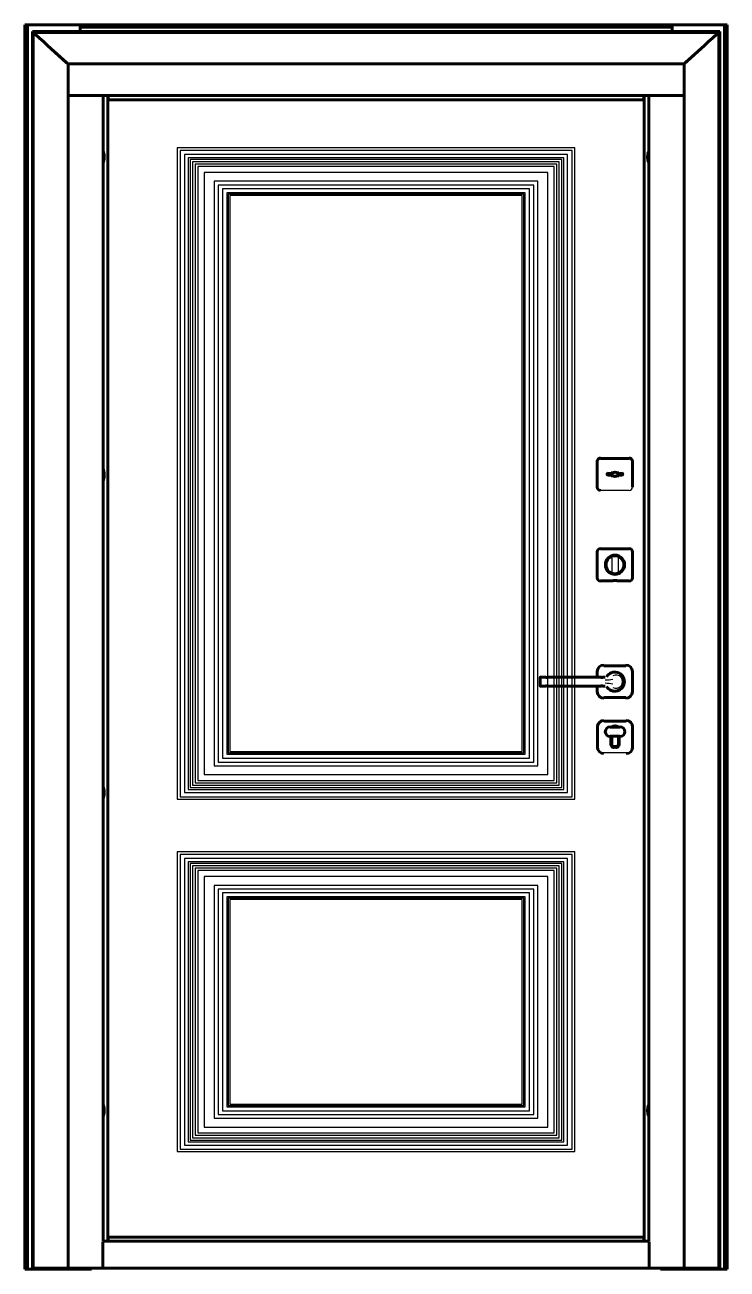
# Model space of a CAD drawing. Header units: millimetres. Extents: x 0 to 2750, y 0 to 2188.
# Drawn here: x 1515 to 2750, y 0 to 2188 of the extents above; entities that cross this region are included whole.
import ezdxf

# ---------------------------------------------------------------- set-up
doc = ezdxf.new("R2010")
doc.units = ezdxf.units.MM
doc.linetypes.add('K5LT_BASIC', pattern=[0])
doc.layers.add('A-29', color=7, linetype='Continuous')
doc.layers.add('Системный слой', color=7, linetype='Continuous')

msp = doc.modelspace()

# ---------------------------------------------------------------- linework, layer by layer
at = {"color": 150, "true_color": 0x0080ff}
for p, q in [((2527.2, 1369.8), (2577.7, 1369.8)), ((2572.2, 907.8), (2533.1, 907.8))]:
    msp.add_line(p, q, dxfattribs=at)
at = {"color": 5}
for p, q in [((2546.8, 1251), (2546.8, 1226.5)), ((2558.2, 1251), (2558.2, 1226.5))]:
    msp.add_line(p, q, dxfattribs=at)
at = {"color": 150, "lineweight": 60, "true_color": 0x0080ff}
msp.add_arc((2527.2, 1375), 5.7, 180, 270, dxfattribs=at)
at = {"color": 150, "true_color": 0x0080ff}
for centre, radius, start, end in [((2577.7, 1375), 5.7, 270, 0), ((2535.9, 1087.7), 51.6, 269.2585, 284.545), ((2535.9, 978.7), 51.6, 75.455, 90.7415), ((2554.4, 1033.2), 11.6, 241.4708, 118.5292)]:
    msp.add_arc(centre, radius, start, end, dxfattribs=at)
at = {"layer": 'A-29', "color": 251, "true_color": 0x636466}
for points in [[(2481.8, 1971.8), (1783, 1971.8), (1783, 826.5), (2481.8, 826.5)], [(2434.3, 1928.8), (1830.4, 1928.8), (1830.4, 869.6), (2434.3, 869.6)], [(2417.1, 1913.2), (1847.7, 1913.2), (1847.7, 885.2), (2417.1, 885.2)], [(2402.3, 1899.8), (1862.4, 1899.8), (1862.4, 898.5), (2402.3, 898.5)], [(2394.6, 1892.8), (1870.2, 1892.8), (1870.2, 905.6), (2394.6, 905.6)], [(2389.5, 1888.2), (1875.2, 1888.2), (1875.2, 910.1), (2389.5, 910.1)], [(2481.8, 733.6), (1783, 733.6), (1783, 206.6), (2481.8, 206.6)], [(2434.3, 690.5), (1830.4, 690.5), (1830.4, 249.7), (2434.3, 249.7)], [(2417.1, 674.9), (1847.7, 674.9), (1847.7, 265.3), (2417.1, 265.3)], [(2402.3, 661.6), (1862.4, 661.6), (1862.4, 278.6), (2402.3, 278.6)], [(2394.6, 654.5), (1870.2, 654.5), (1870.2, 285.7), (2394.6, 285.7)], [(2389.5, 650), (1875.2, 650), (1875.2, 290.2), (2389.5, 290.2)]]:
    msp.add_lwpolyline(points, close=True, dxfattribs=at)
at = {"layer": 'A-29', "color": 12, "true_color": 0xcc0000}
for points in [[(2477, 1967.5), (1787.8, 1967.5), (1787.8, 830.9), (2477, 830.9)], [(2469, 1960.2), (1795.7, 1960.2), (1795.7, 838.1), (2469, 838.1)], [(2462.7, 1954.5), (1802, 1954.5), (1802, 843.8), (2462.7, 843.8)], [(2409.7, 1906.5), (1855, 1906.5), (1855, 891.8), (2409.7, 891.8)], [(2477, 729.2), (1787.8, 729.2), (1787.8, 211), (2477, 211)], [(2469, 722), (1795.7, 722), (1795.7, 218.2), (2469, 218.2)], [(2462.7, 716.3), (1802, 716.3), (1802, 223.9), (2462.7, 223.9)], [(2409.7, 668.2), (1855, 668.2), (1855, 271.9), (2409.7, 271.9)]]:
    msp.add_lwpolyline(points, close=True, dxfattribs=at)
at = {"layer": 'A-29', "color": 4}
for points in [[(2459.3, 1951.4), (1805.4, 1951.4), (1805.4, 846.9), (2459.3, 846.9)], [(2454.7, 1947.3), (1810, 1947.3), (1810, 851), (2454.7, 851)], [(2450.2, 1943.2), (1814.6, 1943.2), (1814.6, 855.2), (2450.2, 855.2)], [(2445.6, 1939), (1819.1, 1939), (1819.1, 859.3), (2445.6, 859.3)], [(2459.3, 713.2), (1805.4, 713.2), (1805.4, 227), (2459.3, 227)], [(2454.7, 709.1), (1810, 709.1), (1810, 231.1), (2454.7, 231.1)], [(2450.2, 704.9), (1814.6, 704.9), (1814.6, 235.3), (2450.2, 235.3)], [(2445.6, 700.8), (1819.1, 700.8), (1819.1, 239.4), (2445.6, 239.4)]]:
    msp.add_lwpolyline(points, close=True, dxfattribs=at)
at = {"layer": 'A-29', "color": 3}
for points in [[(2392, 1890.5), (1872.7, 1890.5), (1872.7, 907.9), (2392, 907.9)], [(2392, 652.2), (1872.7, 652.2), (1872.7, 288), (2392, 288)]]:
    msp.add_lwpolyline(points, close=True, dxfattribs=at)
at = {"layer": 'Системный слой', "color": 150, "linetype": 'K5LT_BASIC', "lineweight": 60, "true_color": 0x0080ff}
for p, q in [((1515.1, 2188.3), (1515.1, 0)), ((1515.1, 2188.3), (1515.1, 0)), ((2749.7, 2188.3), (1515.1, 2188.3)), ((2749.7, 2188.3), (1515.1, 2188.3)), ((1519.6, 2188.3), (1519.6, 0)), ((1519.6, 2177.9), (1519.6, 0)), ((1529.5, 2175.1), (1528.2, 2176.4)), ((1528.2, 1.5), (1528.2, 2176.4)), ((1529.5, 2175.1), (1528.2, 2176.4)), ((1529.5, 2175.1), (1528.2, 2176.4)), ((1528.2, 1.5), (1528.2, 2176.4)), ((1529.5, 2175.1), (1528.2, 2176.4)), ((2736.6, 2176.4), (1528.2, 2176.4)), ((1529.5, 2175.1), (1528.2, 2176.4)), ((1529.5, 2175.1), (1528.2, 2176.4)), ((2736.6, 2176.4), (1528.2, 2176.4)), ((1529.5, 2175.1), (1528.2, 2176.4)), ((1529.5, 2175.1), (1528.2, 2176.4)), ((2673.9, 2176.4), (1528.2, 2176.4)), ((2673.9, 2176.4), (1528.2, 2176.4)), ((1531.6, 2173.3), (1529.5, 2175.1)), ((1529.5, 1.5), (1529.5, 2175.1)), ((1531.6, 2173.3), (1529.5, 2175.1)), ((1531.6, 2173.3), (1529.5, 2175.1)), ((1529.5, 1.5), (1529.5, 2175.1)), ((1531.6, 2173.3), (1529.5, 2175.1)), ((2735.2, 2175.1), (1529.5, 2175.1)), ((2735.2, 2175.1), (1529.5, 2175.1)), ((2673.9, 2175.1), (1529.5, 2175.1)), ((2673.9, 2175.1), (1529.5, 2175.1)), ((1538.7, 2166.8), (1531.6, 2173.3)), ((1538.7, 2166.8), (1531.6, 2173.3)), ((1538.7, 2166.8), (1531.6, 2173.3)), ((1538.7, 2166.8), (1531.6, 2173.3)), ((1540.7, 2165.1), (1538.7, 2166.8)), ((1540.7, 2165.1), (1538.7, 2166.8)), ((1540.7, 2165.1), (1538.7, 2166.8)), ((1540.7, 2165.1), (1538.7, 2166.8)), ((1612, 2176.4), (1612, 2188.3)), ((1612, 2184.1), (2652.8, 2184.1)), ((2652.8, 2176.4), (2652.8, 2188.3)), ((2724.1, 2165.1), (2726, 2166.8)), ((2724.1, 2165.1), (2726, 2166.8)), ((2724.1, 2165.1), (2726, 2166.8)), ((2724.1, 2165.1), (2726, 2166.8)), ((2724.1, 2165.1), (2726, 2166.8)), ((2724.1, 2165.1), (2726, 2166.8)), ((2726, 2166.8), (2736.6, 2176.4)), ((2726, 2166.8), (2733.2, 2173.3)), ((2733.2, 2173.3), (2726, 2166.8)), ((2726, 2166.8), (2733.2, 2173.3)), ((2726, 2166.8), (2733.2, 2173.3)), ((2733.2, 2173.3), (2726, 2166.8)), ((2735.2, 1.5), (2735.2, 2175.1)), ((2735.2, 1.5), (2735.2, 2175.1)), ((2735.2, 1.5), (2735.2, 2175.1)), ((2735.2, 1.5), (2735.2, 2175.1)), ((2736.6, 1.5), (2736.6, 2176.4)), ((2736.6, 1.5), (2736.6, 2176.4)), ((2736.6, 1.5), (2736.6, 2176.4)), ((2736.6, 1.5), (2736.6, 2176.4)), ((2745.1, 0), (2745.1, 2188.3)), ((2745.1, 0), (2745.1, 2177.9)), ((2749.7, 0), (2749.7, 2188.3)), ((2749.7, 0), (2749.7, 2188.3)), ((1547.6, 2158.8), (1540.7, 2165.1)), ((1547.6, 2158.8), (1540.7, 2165.1)), ((1547.6, 2158.8), (1540.7, 2165.1)), ((1547.6, 2158.8), (1540.7, 2165.1)), ((1549.6, 2157), (1547.6, 2158.8)), ((1549.6, 2157), (1547.6, 2158.8)), ((1549.6, 2157), (1547.6, 2158.8)), ((1549.6, 2157), (1547.6, 2158.8)), ((1554.2, 2152.8), (1549.6, 2157)), ((1554.2, 2152.8), (1549.6, 2157)), ((1554.2, 2152.8), (1549.6, 2157)), ((1554.2, 2152.8), (1549.6, 2157)), ((1555, 2152), (1554.2, 2152.8)), ((1555, 2152), (1554.2, 2152.8)), ((1555, 2152), (1554.2, 2152.8)), ((1555, 2152), (1554.2, 2152.8)), ((1587.9, 2122.2), (1555, 2152)), ((1587.9, 2122.2), (1555, 2152)), ((1587.9, 2122.2), (1555, 2152)), ((1588.8, 2121.4), (1555, 2152)), ((2673.9, 2119.5), (2709.7, 2152)), ((2676.8, 2122.2), (2709.7, 2152)), ((2676.8, 2122.2), (2709.7, 2152)), ((2676.8, 2122.2), (2709.7, 2152)), ((2676.8, 2122.2), (2709.7, 2152)), ((2676.8, 2122.2), (2709.7, 2152)), ((2709.7, 2152), (2710.6, 2152.8)), ((2709.7, 2152), (2710.6, 2152.8)), ((2709.7, 2152), (2710.6, 2152.8)), ((2709.7, 2152), (2710.6, 2152.8)), ((2709.7, 2152), (2710.6, 2152.8)), ((2709.7, 2152), (2710.6, 2152.8)), ((2710.6, 2152.8), (2715.2, 2157)), ((2715.2, 2157), (2710.6, 2152.8)), ((2710.6, 2152.8), (2715.2, 2157)), ((2710.6, 2152.8), (2715.2, 2157)), ((2715.2, 2157), (2710.6, 2152.8)), ((2710.6, 2152.8), (2715.2, 2157)), ((2715.2, 2157), (2717.1, 2158.8)), ((2715.2, 2157), (2717.1, 2158.8)), ((2715.2, 2157), (2717.1, 2158.8)), ((2715.2, 2157), (2717.1, 2158.8)), ((2715.2, 2157), (2717.1, 2158.8)), ((2715.2, 2157), (2717.1, 2158.8)), ((2717.1, 2158.8), (2724.1, 2165.1)), ((2717.1, 2158.8), (2724.1, 2165.1)), ((2717.1, 2158.8), (2724.1, 2165.1)), ((2717.1, 2158.8), (2724.1, 2165.1)), ((2717.1, 2158.8), (2724.1, 2165.1)), ((2717.1, 2158.8), (2724.1, 2165.1)), ((1588.8, 2121.4), (1587.9, 2122.2)), ((1588.8, 2121.4), (1587.9, 2122.2)), ((1588.8, 2121.4), (1587.9, 2122.2)), ((1588.8, 2121.4), (1587.9, 2122.2)), ((1590.9, 2119.5), (1588.8, 2121.4)), ((1590.9, 2119.5), (1588.8, 2121.4)), ((1590.9, 2119.5), (1588.8, 2121.4)), ((1590.9, 2119.5), (1588.8, 2121.4)), ((1590.9, 1.5), (1590.9, 2119.5)), ((1590.9, 1.5), (1590.9, 2119.5)), ((1590.9, 2119.5), (2673.9, 2119.5)), ((2673.9, 1.5), (2673.9, 2119.5)), ((2673.9, 1.5), (2673.9, 2119.5)), ((2673.9, 1.5), (2673.9, 2119.5)), ((2673.9, 1.5), (2673.9, 2119.5)), ((2673.9, 2063.8), (1590.9, 2063.8)), ((2612.3, 2063.8), (1652.4, 2063.8)), ((1652.4, 49.1), (1652.4, 2063.8)), ((1652.4, 49.1), (1652.4, 2063.8)), ((1661, 2063.8), (1661, 49.1)), ((1661, 2063.8), (1661, 49.1)), ((1661.6, 2057.5), (1661.6, 2063.8)), ((1661.6, 2057.5), (1661.6, 2063.8)), ((1661.6, 2057.5), (1661.6, 2056.2)), ((1661.6, 2057.5), (1661.6, 2056.2)), ((2603.2, 2063.8), (2603.2, 2057.5)), ((2603.2, 2063.8), (2603.2, 2057.5)), ((2603.2, 2056.2), (2603.2, 2057.5)), ((2603.2, 2056.2), (2603.2, 2057.5)), ((2603.8, 49.1), (2603.8, 2063.8)), ((2603.8, 49.1), (2603.8, 2063.8)), ((2612.3, 49.1), (2612.3, 2063.8)), ((2612.3, 49.1), (2612.3, 2063.8)), ((2612.3, 49.1), (2612.3, 2063.8)), ((2612.3, 49.1), (2612.3, 2063.8)), ((1661.6, 2056.2), (2603.2, 2056.2)), ((1661.6, 2056.2), (2603.2, 2056.2)), ((1652.4, 1965.9), (1652.4, 1957.2)), ((1652.4, 1965.9), (1652.4, 1957.2)), ((1652.4, 1957.2), (1652.4, 1945.7)), ((1652.4, 1957.2), (1652.4, 1945.7)), ((1654.7, 1956.8), (1654.7, 1954.8)), ((1654.7, 1956.8), (1654.7, 1954.8)), ((2610, 1956.8), (2610, 1954.8)), ((2610, 1956.8), (2610, 1954.8)), ((2612.3, 1945.7), (2612.3, 1965.9)), ((2612.3, 1945.7), (2612.3, 1965.9)), ((2577.7, 1425.9), (2527.2, 1425.9)), ((1652.4, 1406.9), (1652.4, 1398.2)), ((1652.4, 1406.9), (1652.4, 1398.2)), ((2521.5, 1420.7), (2521.5, 1375)), ((2583.4, 1375), (2583.4, 1420.7)), ((1652.4, 1398.2), (1652.4, 1386.8)), ((1652.4, 1398.2), (1652.4, 1386.8)), ((1654.7, 1397.9), (1654.7, 1395.8)), ((1654.7, 1397.9), (1654.7, 1395.8)), ((2545.6, 1399.4), (2540.5, 1399.4)), ((2540.5, 1396.3), (2545.6, 1396.3)), ((2547.9, 1400.5), (2545.6, 1400.5)), ((2545.6, 1400.5), (2545.6, 1399.4)), ((2545.6, 1396.3), (2545.6, 1395.3)), ((2545.6, 1395.3), (2547.9, 1395.3)), ((2547.9, 1399.4), (2547.9, 1400.5)), ((2548.9, 1399.4), (2547.9, 1399.4)), ((2547.9, 1396.3), (2548.9, 1396.3)), ((2547.9, 1395.3), (2547.9, 1396.3)), ((2557, 1399.4), (2556.1, 1399.4)), ((2556.1, 1396.3), (2557, 1396.3)), ((2557, 1400.5), (2557, 1399.4)), ((2559.3, 1400.5), (2557, 1400.5)), ((2557, 1396.3), (2557, 1395.3)), ((2557, 1395.3), (2559.3, 1395.3)), ((2559.3, 1399.4), (2559.3, 1400.5)), ((2564.4, 1399.4), (2559.3, 1399.4)), ((2559.3, 1395.3), (2559.3, 1396.3)), ((2559.3, 1396.3), (2564.4, 1396.3)), ((2521.5, 1261.6), (2521.5, 1215.9)), ((2577.7, 1266.8), (2527.2, 1266.8)), ((2583.4, 1215.9), (2583.4, 1261.6)), ((2527.2, 1210.7), (2549.3, 1210.7)), ((2549.3, 1210.9), (2549.3, 1210.7)), ((2549.3, 1210.9), (2555.6, 1210.9)), ((2549.3, 1210.7), (2549.3, 1210.7)), ((2549.6, 1210.8), (2549.6, 1210.9)), ((2555.3, 1210.8), (2549.6, 1210.8)), ((2555.3, 1210.8), (2555.3, 1210.9)), ((2555.6, 1210.7), (2555.6, 1210.9)), ((2555.6, 1210.7), (2577.7, 1210.7)), ((2555.6, 1210.7), (2555.6, 1210.7)), ((2521.4, 1040.9), (2521.4, 1050.9)), ((2532.8, 1061.2), (2571.8, 1061.2)), ((2583.2, 1050.9), (2583.2, 1015.5)), ((2421.2, 1040.6), (2421.2, 1025.7)), ((2431.5, 1040.9), (2421.5, 1040.9)), ((2528.4, 1040.9), (2433.7, 1040.9)), ((2535.2, 1040.9), (2530.6, 1040.9)), ((2535.2, 1040.9), (2535.2, 1040.9)), ((2431.5, 1025.4), (2421.5, 1025.4)), ((2528.4, 1025.4), (2433.7, 1025.4)), ((2521.4, 1015.5), (2521.4, 1025.4)), ((2535.2, 1025.4), (2530.6, 1025.4)), ((2549.2, 1005.1), (2532.8, 1005.1)), ((2555.4, 1005.3), (2549.2, 1005.3)), ((2549.2, 1005.1), (2549.2, 1005.3)), ((2549.2, 1005.1), (2549.2, 1005.1)), ((2549.5, 1005.2), (2549.5, 1005.3)), ((2549.5, 1005.2), (2555.2, 1005.2)), ((2555.2, 1005.2), (2555.2, 1005.3)), ((2555.4, 1005.3), (2555.4, 1005.1)), ((2571.8, 1005.1), (2555.4, 1005.1)), ((2555.4, 1005.1), (2555.4, 1005.1)), ((2533.1, 963.9), (2572.2, 963.9)), ((2521.7, 918.1), (2521.7, 953.5)), ((2561.2, 952.9), (2544.1, 952.9)), ((2583.6, 953.5), (2583.6, 918.1)), ((2544.1, 937.4), (2561.2, 937.4)), ((2545.5, 923.1), (2545.5, 936.3)), ((2545.5, 922.9), (2545.5, 923.1)), ((2546.8, 923.2), (2546.8, 936.4)), ((2558.5, 936.4), (2558.5, 923.2)), ((2559.8, 936.3), (2559.8, 923.1)), ((2559.8, 923.1), (2559.8, 922.9)), ((2554.1, 917.9), (2551.2, 917.9)), ((2554.1, 917.7), (2551.2, 917.7)), ((2554, 919), (2551.3, 919)), ((1652.4, 848), (1652.4, 839.3)), ((1652.4, 848), (1652.4, 839.3)), ((1652.4, 839.3), (1652.4, 827.8)), ((1652.4, 839.3), (1652.4, 827.8)), ((1654.7, 838.9), (1654.7, 836.9)), ((1654.7, 838.9), (1654.7, 836.9)), ((1652.4, 289), (1652.4, 280.4)), ((1652.4, 289), (1652.4, 280.4)), ((2612.3, 268.9), (2612.3, 289)), ((2612.3, 268.9), (2612.3, 289)), ((1652.4, 280.4), (1652.4, 268.9)), ((1652.4, 280.4), (1652.4, 268.9)), ((1654.7, 280), (1654.7, 277.9)), ((1654.7, 280), (1654.7, 277.9)), ((2610, 280), (2610, 277.9)), ((2610, 280), (2610, 277.9)), ((1651.9, 46), (1651.9, 47.8)), ((1651.9, 46), (1651.9, 47.8)), ((1651.9, 1.5), (1651.9, 46)), ((1651.9, 1.5), (1651.9, 46)), ((1652.4, 49.1), (2612.3, 49.1)), ((1652.4, 49.1), (2612.3, 49.1)), ((2603.2, 56.3), (1661.5, 56.3)), ((1661.5, 55), (1661.5, 56.3)), ((2603.2, 56.3), (1661.5, 56.3)), ((1661.5, 55), (1661.5, 56.3)), ((1661.5, 55), (1661.5, 49.1)), ((1661.5, 55), (1661.5, 49.1)), ((2603.2, 55), (2603.2, 56.3)), ((2603.2, 55), (2603.2, 56.3)), ((2603.2, 49.1), (2603.2, 55)), ((2603.2, 49.1), (2603.2, 55)), ((2612.9, 46), (2612.9, 47.8)), ((2612.9, 46), (2612.9, 47.8)), ((2612.9, 46), (2612.9, 1.5)), ((2612.9, 46), (2612.9, 1.5)), ((1528.2, 1.5), (1529.5, 1.5)), ((1528.2, 0), (1528.2, 1.5)), ((1528.2, 1.5), (1588.6, 1.5)), ((1528.2, 1.5), (1529.5, 1.5)), ((1528.2, 0), (1528.2, 1.5)), ((1528.2, 1.5), (1588.6, 1.5)), ((1588.6, 1.5), (1590.9, 1.5)), ((1588.6, 1.5), (1590.9, 1.5)), ((1594.3, 1.5), (1590.9, 1.5)), ((1590.9, 0), (1590.9, 1.5)), ((1594.3, 1.5), (1590.9, 1.5)), ((1590.9, 0), (1590.9, 1.5)), ((1594.3, 1.5), (1649, 1.5)), ((1594.3, 1.5), (1649, 1.5)), ((1631.9, 0), (1631.9, 1.5)), ((1631.9, 0), (1631.9, 1.5)), ((1651.9, 1.5), (1649, 1.5)), ((1651.9, 1.5), (1649, 1.5)), ((1651.9, 1.5), (2612.9, 1.5)), ((1651.9, 1.5), (2612.9, 1.5)), ((2612.9, 1.5), (2615.7, 1.5)), ((2612.9, 1.5), (2615.7, 1.5)), ((2612.9, 1.5), (2615.7, 1.5)), ((2612.9, 1.5), (2615.7, 1.5)), ((2670.5, 1.5), (2615.7, 1.5)), ((2670.5, 1.5), (2615.7, 1.5)), ((2670.5, 1.5), (2615.7, 1.5)), ((2670.5, 1.5), (2615.7, 1.5)), ((2632.8, 1.5), (2632.8, 0)), ((2632.8, 1.5), (2632.8, 0)), ((2670.5, 1.5), (2673.9, 1.5)), ((2670.5, 1.5), (2673.9, 1.5)), ((2670.5, 1.5), (2673.9, 1.5)), ((2670.5, 1.5), (2673.9, 1.5)), ((2673.9, 1.5), (2673.9, 0)), ((2676.2, 1.5), (2673.9, 1.5)), ((2673.9, 1.5), (2673.9, 0)), ((2676.2, 1.5), (2673.9, 1.5)), ((2736.6, 1.5), (2676.2, 1.5)), ((2736.6, 1.5), (2676.2, 1.5)), ((2736.6, 1.5), (2735.2, 1.5)), ((2736.6, 1.5), (2735.2, 1.5)), ((2736.6, 1.5), (2735.2, 1.5)), ((2736.6, 1.5), (2735.2, 1.5)), ((2736.6, 1.5), (2736.6, 0)), ((2736.6, 1.5), (2736.6, 0)), ((1519.6, 0), (1515.1, 0)), ((1519.6, 0), (1515.1, 0)), ((1528.2, 0), (1519.6, 0)), ((1528.2, 0), (1519.6, 0)), ((1528.2, 0), (1588.6, 0)), ((1528.2, 0), (1588.6, 0)), ((1588.6, 0), (1590.9, 0)), ((1588.6, 0), (1590.9, 0)), ((1590.9, 0), (1594.3, 0)), ((1590.9, 0), (1594.3, 0)), ((1594.3, 0), (1628.5, 0)), ((1594.3, 0), (1628.5, 0)), ((1628.5, 0), (1631.9, 0)), ((1628.5, 0), (1631.9, 0)), ((2636.3, 0), (2632.8, 0)), ((2636.3, 0), (2632.8, 0)), ((2670.5, 0), (2636.3, 0)), ((2670.5, 0), (2636.3, 0)), ((2673.9, 0), (2670.5, 0)), ((2673.9, 0), (2670.5, 0)), ((2676.2, 0), (2673.9, 0)), ((2676.2, 0), (2673.9, 0)), ((2736.6, 0), (2676.2, 0)), ((2736.6, 0), (2676.2, 0)), ((2745.1, 0), (2736.6, 0)), ((2745.1, 0), (2736.6, 0)), ((2745.1, 0), (2749.7, 0)), ((2745.1, 0), (2749.7, 0))]:
    msp.add_line(p, q, dxfattribs=at)
for radius in [16.9, 16.8, 15.7]:
    msp.add_circle((2552.5, 1238.8), radius, dxfattribs=at)
for centre, radius, start, end in [((1631.9, 1956.8), 22.8, 0, 26.0002), ((1631.9, 1956.8), 22.8, 0, 26.0002), ((1631.9, 1954.8), 22.8, 333.9998, 0), ((1631.9, 1954.8), 22.8, 333.9998, 0), ((2632.8, 1956.8), 22.8, 153.9998, 180), ((2632.8, 1956.8), 22.8, 153.9998, 180), ((2632.8, 1954.8), 22.8, 180, 206.0002), ((2632.8, 1954.8), 22.8, 180, 206.0002), ((2527.2, 1420.7), 5.7, 90, 180), ((2577.7, 1420.7), 5.7, 0, 90), ((1631.9, 1397.9), 22.8, 0, 26.0002), ((1631.9, 1397.9), 22.8, 0, 26.0002), ((2552.5, 1397.9), 3.99, 25.3769, 154.6231), ((1631.9, 1395.8), 22.8, 333.9998, 0), ((1631.9, 1395.8), 22.8, 333.9998, 0), ((2540.5, 1397.9), 1.71, 90, 270), ((2552.5, 1397.9), 3.99, 205.3769, 334.6231), ((2564.4, 1397.9), 1.71, 270, 90), ((2527.2, 1261.6), 5.7, 90, 180), ((2577.7, 1261.6), 5.7, 0, 90), ((2527.2, 1215.9), 5.7, 180, 270), ((2577.7, 1215.9), 5.7, 270, 0), ((2532.8, 1050.9), 11.4, 90, 180), ((2571.8, 1050.9), 11.4, 0, 90), ((2421.5, 1040.6), 0.342, 90, 180), ((2431.5, 1040.6), 0.342, 16.6015, 90), ((2432.6, 1040.9), 0.855, 196.6015, 343.3985), ((2433.7, 1040.6), 0.342, 90, 163.3985), ((2528.4, 1040.6), 0.342, 16.6015, 90), ((2529.5, 1040.9), 0.855, 196.6015, 343.3985), ((2530.6, 1040.6), 0.342, 90, 163.3985), ((2552.3, 1033.2), 16.9, 210.5345, 149.4655), ((2552.3, 1033.2), 16.8, 210.7858, 149.2142), ((2421.5, 1025.7), 0.342, 180, 270), ((2431.5, 1025.7), 0.342, 270, 343.3984), ((2432.6, 1025.4), 0.855, 16.6015, 163.3985), ((2433.7, 1025.7), 0.342, 196.6016, 270), ((2532.8, 1015.5), 11.4, 180, 270), ((2528.4, 1025.7), 0.342, 270, 343.3984), ((2529.5, 1025.4), 0.855, 16.6015, 163.3985), ((2530.6, 1025.7), 0.342, 196.6016, 270), ((2571.8, 1015.5), 11.4, 270, 0), ((2533.1, 953.5), 11.4, 90, 180), ((2572.2, 953.5), 11.4, 0, 90), ((2544.1, 945.1), 8.55, 90, 270), ((2552.6, 944.1), 11.4, 58.4422, 121.5578), ((2552.6, 944.1), 11.2, 59.8143, 120.1857), ((2552.6, 944.1), 9.92, 76.8285, 103.1715), ((2561.2, 945.1), 8.55, 270, 90), ((2552.6, 944.1), 11.4, 220.3755, 228.7694), ((2552.6, 944.1), 11.2, 221.7754, 230.3754), ((2544.4, 935.5), 1.14, 360, 48.7694), ((2551.2, 923.1), 5.7, 180, 270), ((2551.2, 922.9), 5.7, 180, 270), ((2552.6, 944.1), 9.92, 228.629, 230.6531), ((2545.6, 936.4), 1.14, 359.9998, 50.6531), ((2551.3, 923.2), 4.56, 179.9998, 270), ((2554, 923.2), 4.56, 270, 0.0002), ((2554.1, 923.1), 5.7, 270, 360), ((2554.1, 922.9), 5.7, 270, 360), ((2559.7, 936.4), 1.14, 129.3469, 180.0002), ((2552.6, 944.1), 9.92, 309.3469, 311.371), ((2552.6, 944.1), 11.2, 309.6246, 318.2246), ((2560.9, 935.5), 1.14, 131.2306, 180), ((2552.6, 944.1), 11.4, 311.2306, 319.6245), ((2533.1, 918.1), 11.4, 180, 270), ((2572.2, 918.1), 11.4, 270, 0), ((1631.9, 838.9), 22.8, 0, 26.0002), ((1631.9, 838.9), 22.8, 0, 26.0002), ((1631.9, 836.9), 22.8, 333.9998, 0), ((1631.9, 836.9), 22.8, 333.9998, 0), ((1631.9, 280), 22.8, 0, 26.0002), ((1631.9, 280), 22.8, 0, 26.0002), ((2632.8, 280), 22.8, 153.9998, 180), ((2632.8, 280), 22.8, 153.9998, 180), ((1631.9, 277.9), 22.8, 333.9998, 0), ((1631.9, 277.9), 22.8, 333.9998, 0), ((2632.8, 277.9), 22.8, 180, 206.0002), ((2632.8, 277.9), 22.8, 180, 206.0002)]:
    msp.add_arc(centre, radius, start, end, dxfattribs=at)

doc.saveas('drawing.dxf')
